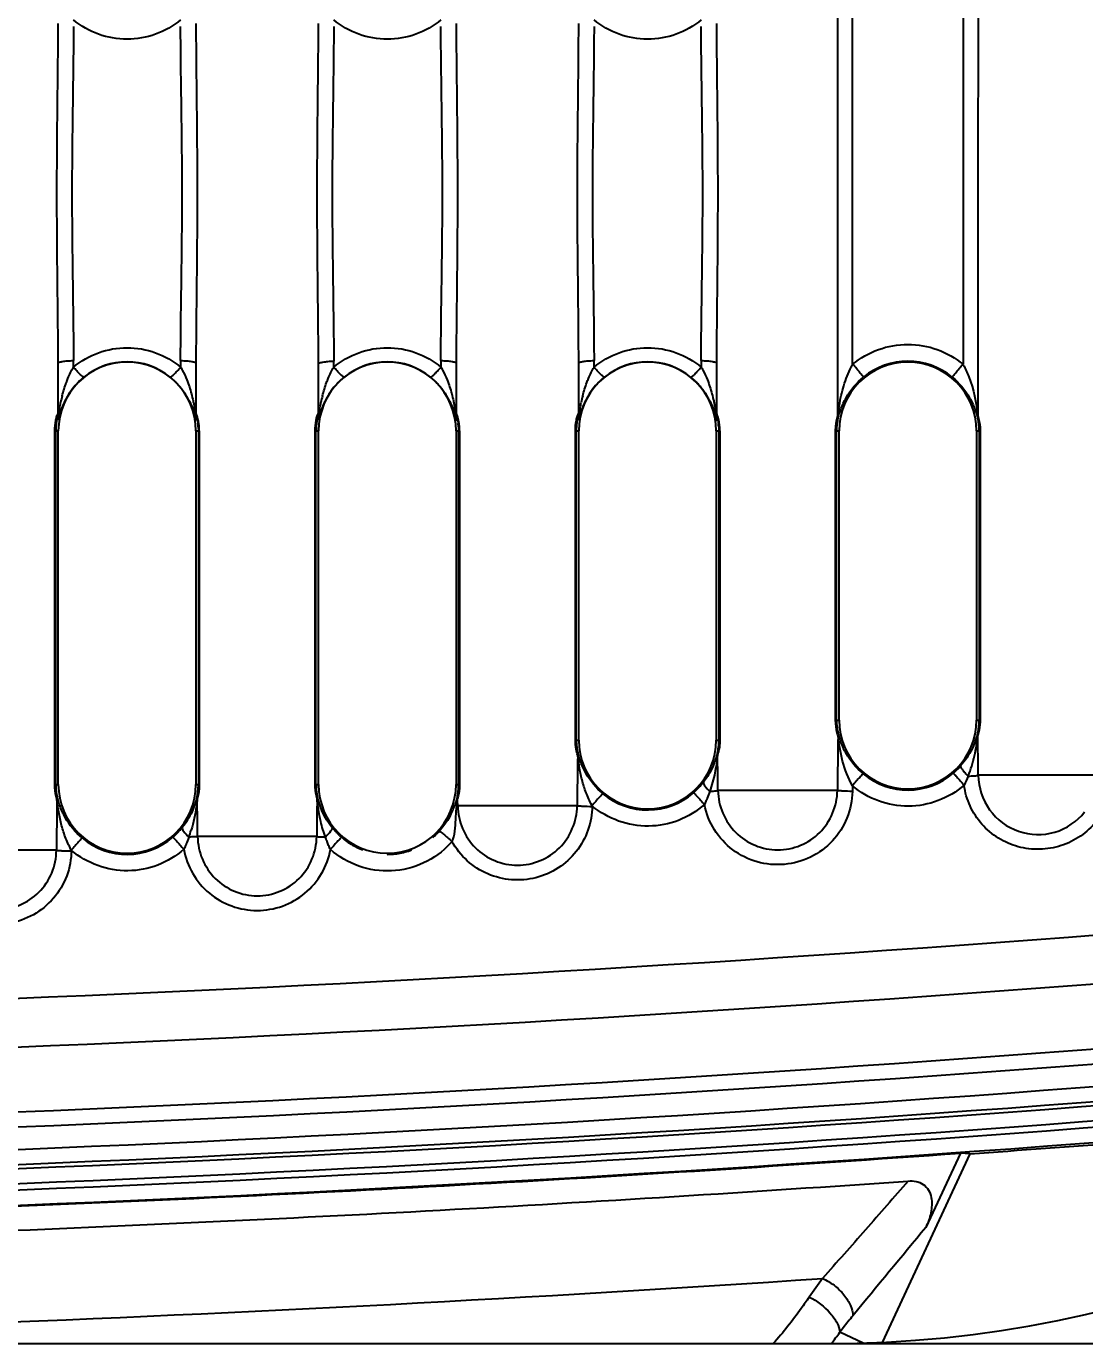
# Model space of a CAD drawing. Header units: millimetres. Extents: x 309 to 11345, y -1340 to 1318.
# Drawn here: x 10852.8 to 10922.3, y -662 to -575.5 of the extents above; entities that cross this region are included whole.
import ezdxf

# ---------------------------------------------------------------- set-up
doc = ezdxf.new("R2010")
doc.units = ezdxf.units.MM
doc.header["$LTSCALE"] = 16.335
doc.header["$PDMODE"] = 3
doc.header["$PDSIZE"] = 0.3125
doc.linetypes.add('HIDDEN', pattern=[0.2, 0.1, -0.1])
doc.layers.get('0').update_dxf_attribs({"linetype": 'CONTINUOUS'})
doc.layers.get('Defpoints').update_dxf_attribs({"linetype": 'CONTINUOUS'})
doc.layers.add('DEFAULT_2', color=8, linetype='HIDDEN')
doc.styles.get("Standard").update_dxf_attribs({"font": 'txt', "width": 0.8})
doc.dimstyles.new('STANDARD$0', dxfattribs={"dimscale": 2, "dimtxt": 3, "dimasz": 3, "dimexe": 1.25, "dimexo": 0.625, "dimgap": 0.5, "dimtad": 0, "dimdsep": 46, "dimlunit": 6, "dimtxsty": 'Standard', "dimblk": 'CLOSEDBLANK', "dimcen": 0, "dimclrt": 2, "dimazin": 2, "dimtfac": 2, "dimtmove": 1, "dimatfit": 3, "dimfxl": 0, "dimtolj": 1, "dimtzin": 0, "dimarcsym": 0})

# ---------------------------------------------------------------- blocks, each defined once
blk = doc.blocks.new('_ClosedBlank')
at = {"color": 0, "linetype": 'ByBlock', "lineweight": -2}
for p, q in [((-1, 0.1667), (0, 0)), ((-1, 0.1667), (-1, -0.1667)), ((0, 0), (-1, -0.1667))]:
    blk.add_line(p, q, dxfattribs=at)
blk = doc.blocks.new('*D580')
at = {"color": 4, "lineweight": -2}
for p, q in [((10862.224, -341.996), (11014.614, -341.996)), ((11012.114, -361.996), (11012.114, -428.04)), ((11012.114, -641.996), (11012.114, -500.04)), ((10887.434, -661.996), (11014.614, -661.996))]:
    blk.add_line(p, q, dxfattribs=at)
at = {"layer": 'Defpoints', "color": 0}
for p in [(10860.974, -341.996), (10886.184, -661.996), (11012.114, -661.996)]:
    blk.add_point(p, dxfattribs=at)
at = {"color": 4, "lineweight": -2, "xscale": 20, "yscale": 20, "zscale": 20}
for p, rotation in [((11012.114, -341.996), 90), ((11012.114, -661.996), 270)]:
    blk.add_blockref('_ClosedBlank', p, dxfattribs=dict(at, rotation=rotation))
at = {"color": 6, "insert": (11012.114, -464.04), "char_height": 20, "attachment_point": 5, "rotation": 90}
blk.add_mtext('\\A1;320.00', dxfattribs=at)

msp = doc.modelspace()

# ---------------------------------------------------------------- linework, layer by layer
at = {"color": 7, "linetype": 'Continuous'}
for p, q in [((10907.1, -597.678), (10907.1, -501.996)), ((10914.363, -501.996), (10914.363, -597.678)), ((10854.926, -601.155), (10854.926, -597.615)), ((10855.932, -597.858), (10855.932, -597.436)), ((10862.97, -597.436), (10862.97, -597.858)), ((10863.976, -597.615), (10863.976, -601.155)), ((10872.02, -601.155), (10872.02, -597.65)), ((10873.025, -597.858), (10873.025, -597.474)), ((10880.064, -597.436), (10880.064, -597.858)), ((10881.069, -597.615), (10881.069, -601.155)), ((10889.113, -601.155), (10889.113, -597.615)), ((10890.119, -597.858), (10890.119, -597.436)), ((10897.157, -597.436), (10897.157, -597.858)), ((10898.163, -597.615), (10898.163, -601.155)), ((10854.707, -602.043), (10854.937, -602.043)), ((10854.707, -625.27), (10854.707, -602.043)), ((10854.766, -625.27), (10854.766, -602.043)), ((10854.937, -625.27), (10854.937, -602.043)), ((10863.964, -602.043), (10864.194, -602.043)), ((10863.964, -602.043), (10863.964, -625.27)), ((10864.136, -602.043), (10864.136, -625.27)), ((10864.194, -602.043), (10864.194, -625.27)), ((10871.801, -602.043), (10872.031, -602.043)), ((10871.801, -625.27), (10871.801, -602.043)), ((10871.859, -625.27), (10871.859, -602.043)), ((10872.031, -625.27), (10872.031, -602.043)), ((10881.058, -602.043), (10881.288, -602.043)), ((10881.058, -602.043), (10881.058, -625.27)), ((10881.229, -602.043), (10881.229, -625.27)), ((10881.288, -602.043), (10881.288, -625.27)), ((10888.894, -602.043), (10889.124, -602.043)), ((10888.894, -622.354), (10888.894, -602.043)), ((10888.953, -622.354), (10888.953, -602.043)), ((10889.124, -622.354), (10889.124, -602.043)), ((10898.151, -602.043), (10898.381, -602.043)), ((10898.151, -602.043), (10898.151, -622.354)), ((10898.323, -602.043), (10898.323, -622.354)), ((10898.381, -602.043), (10898.381, -622.354)), ((10905.988, -602.043), (10906.218, -602.043)), ((10905.988, -621.047), (10905.988, -602.043)), ((10906.046, -621.047), (10906.046, -602.043)), ((10906.218, -621.047), (10906.218, -602.043)), ((10915.245, -602.043), (10915.475, -602.043)), ((10915.245, -602.043), (10915.245, -621.047)), ((10915.416, -602.043), (10915.416, -621.047)), ((10915.475, -602.043), (10915.475, -621.047)), ((10905.988, -621.047), (10906.218, -621.047)), ((10915.245, -621.047), (10915.475, -621.047)), ((10888.894, -622.354), (10889.124, -622.354)), ((10898.151, -622.354), (10898.381, -622.354)), ((10854.707, -625.27), (10854.937, -625.27)), ((10863.964, -625.27), (10864.194, -625.27)), ((10871.801, -625.27), (10872.031, -625.27)), ((10881.058, -625.27), (10881.288, -625.27)), ((10907.09, -625.357), (10907.085, -625.726)), ((10923.192, -624.667), (10915.356, -624.668)), ((10881.163, -626.356), (10881.161, -626.195)), ((10881.168, -626.678), (10881.163, -626.356)), ((10906.102, -625.673), (10898.261, -625.673)), ((10889.009, -626.678), (10881.167, -626.678)), ((10871.906, -628.689), (10864.085, -628.689)), ((10854.812, -629.594), (10846.993, -629.594)), ((10914.81, -649.523), (10909.033, -661.911)), ((10914.186, -649.484), (10911.911, -654.362)), ((10914.81, -649.523), (10914.186, -649.484)), ((10907.788, -661.96), (10906.261, -661.248)), ((10635.464, -661.996), (10905.464, -661.996))]:
    msp.add_line(p, q, dxfattribs=at)
for centre, radius, start, end in [((10905.464, -586.996), 75, 270, 0), ((10859.451, -602.043), 4.514, 0, 180), ((10859.451, -601.991), 4.481, 50.86466, 129.1354), ((10876.544, -602.043), 4.514, 0, 180), ((10876.544, -601.991), 4.481, 50.86466, 129.1354), ((10893.638, -602.043), 4.514, 0, 180), ((10893.638, -601.991), 4.481, 50.86645, 129.13442), ((10910.731, -602.043), 4.514, 0, 180), ((10910.731, -602.042), 4.573, 50.52989, 129.46978), ((10864.262, -602.04), 9.359, 165.79735, 168.55801), ((10881.356, -602.04), 9.359, 165.79754, 168.55842), ((10898.449, -602.04), 9.359, 165.79734, 168.55801), ((10853.891, -600.93), 1.035, 348.04128, 359.98552), ((10830.754, -602.22), 24.174, 2.11555, 2.55024), ((10853.933, -601.157), 0.993, 350.09504, 0.08389), ((10865.01, -600.93), 1.035, 180.01362, 191.96027), ((10864.984, -601.154), 1.008, 180.06088, 189.89018), ((10889.245, -602.262), 25.272, 177.73738, 177.88282), ((10887.066, -602.175), 23.091, 177.44231, 177.73821), ((10870.989, -600.932), 1.031, 348.03533, 0.00414), ((10847.872, -602.219), 24.149, 2.11521, 2.54703), ((10871.027, -601.157), 0.993, 350.09512, 0.08413), ((10882.104, -600.93), 1.035, 180.01362, 191.96027), ((10882.077, -601.154), 1.008, 180.06088, 189.89018), ((10906.339, -602.262), 25.272, 177.73738, 177.88282), ((10904.159, -602.175), 23.091, 177.44231, 177.73821), ((10888.078, -600.93), 1.035, 348.04128, 359.98552), ((10864.941, -602.22), 24.174, 2.11555, 2.55024), ((10888.12, -601.157), 0.993, 350.09504, 0.08389), ((10899.197, -600.93), 1.035, 180.01362, 191.96027), ((10899.171, -601.154), 1.008, 180.06088, 189.89018), ((10923.432, -602.262), 25.272, 177.73738, 177.88282), ((10921.253, -602.175), 23.091, 177.44231, 177.73821), ((10860.106, -602.073), 4.03, 4.04058, 7.31006), ((10877.199, -602.074), 4.031, 4.04084, 7.30981), ((10894.29, -602.074), 4.033, 4.01671, 7.28008), ((10910.731, -621.047), 4.514, 180, 0), ((10893.638, -622.354), 4.514, 180, 0), ((11806.102, -634.938), 900.048, 179.180832, 179.410138), ((9991.436, -634.802), 923.975, 0.628386, 0.790725), ((11753.198, -635.654), 864.236, 179.185653, 179.404929), ((9972.86, -636.018), 925.458, 0.640497, 0.784161), ((10910.732, -621.061), 4.574, 230.12782, 310.61568), ((10859.451, -625.27), 4.514, 180, 0), ((10876.544, -625.27), 4.514, 180, 0), ((11472.787, -634.593), 617.995, 179.225776, 179.536549), ((10207.923, -634.707), 656.189, 0.525439, 0.740309), ((11463.642, -633.525), 591.756, 179.291661, 179.531746), ((10864.281, -624.533), 16.962, 353.3034, 354.37898), ((10893.639, -622.368), 4.575, 230.08659, 311.15623), ((10876.331, -624.978), 4.933, 333.76068, 342.89735), ((10869.722, -625.164), 11.485, 352.36114, 353.26141), ((10859.269, -625.032), 4.885, 317.66193, 321.20824), ((10876.682, -625.068), 4.829, 218.6532, 221.10006), ((10859.451, -625.28), 4.58, 229.92628, 311.06421), ((10856.107, -625.958), 7.902, 339.47538, 342.93815), ((10876.559, -625.312), 5.629, 316.95584, 318.80839), ((10770.464, 1358.179), 1999.166, 265.604566, 274.395434), ((10770.464, 1358.179), 2002.364, 265.604565, 274.395435), ((10770.464, 1358.179), 2006.619, 265.604565, 274.395435), ((10770.464, 1358.179), 2007.606, 265.604565, 274.395435), ((10770.464, 1358.179), 2009.082, 265.604565, 274.395435), ((10770.464, 1358.179), 2010.339, 265.604565, 274.395435), ((10770.464, 1358.179), 2010.069, 265.604565, 274.395435), ((10770.464, 1358.179), 2011.743, 265.604565, 274.395435), ((10770.464, 1358.179), 2011.326, 265.604565, 274.395435), ((10770.464, 1358.179), 2012.747, 265.604565, 274.395435), ((10770.464, 1358.179), 2012.885, 274.112264, 274.395435), ((10770.464, 1358.179), 2012.801, 272.219391, 274.09462), ((10770.464, 1358.179), 2014.385, 272.240999, 273.993687), ((10770.464, 1358.179), 2020.391, 272.208993, 273.821672), ((10932.111, -677.987), 33.748, 143.0916, 145.64128), ((10934.686, -682.822), 35.684, 142.21185, 142.80193), ((10932.611, -681.198), 33.05, 140.47439, 142.23287), ((10878.039, -640.949), 34.764, 322.74113, 324.27425)]:
    msp.add_arc(centre, radius, start, end, dxfattribs=at)
for points in [[(10906.137, -601.045), (10906.114, -568.028), (10906.108, -535.01), (10906.125, -501.993)], [(10915.337, -501.993), (10915.355, -535.01), (10915.349, -568.028), (10915.325, -601.045)], [(10855.189, -599.744), (10855.264, -599.446), (10855.355, -599.152), (10855.462, -598.865)], [(10863.377, -598.703), (10863.496, -599), (10863.596, -599.305), (10863.679, -599.615)], [(10872.283, -599.744), (10872.358, -599.446), (10872.448, -599.152), (10872.556, -598.865)], [(10880.47, -598.703), (10880.589, -599), (10880.689, -599.305), (10880.772, -599.615)], [(10889.376, -599.744), (10889.451, -599.446), (10889.542, -599.152), (10889.649, -598.865)], [(10897.564, -598.703), (10897.683, -599), (10897.783, -599.305), (10897.866, -599.615)], [(10906.138, -601.236), (10906.147, -601.173), (10906.146, -601.108), (10906.137, -601.045)], [(10915.324, -601.236), (10915.316, -601.173), (10915.316, -601.108), (10915.325, -601.045)], [(10864.126, -601.789), (10864.132, -601.874), (10864.136, -601.959), (10864.136, -602.043)], [(10881.22, -601.789), (10881.226, -601.874), (10881.229, -601.959), (10881.229, -602.043)], [(10898.314, -601.791), (10898.319, -601.875), (10898.323, -601.959), (10898.323, -602.043)], [(10906.144, -621.874), (10906.153, -621.938), (10906.153, -622.005), (10906.146, -622.069)], [(10915.323, -622.051), (10915.315, -621.987), (10915.315, -621.922), (10915.323, -621.858)], [(10889.048, -623.175), (10889.057, -623.239), (10889.058, -623.305), (10889.05, -623.369)], [(10898.231, -623.161), (10898.222, -623.224), (10898.223, -623.289), (10898.232, -623.352)], [(10914.689, -624.719), (10914.611, -624.923), (10914.525, -625.123), (10914.423, -625.316)], [(10854.852, -626.055), (10854.86, -626.117), (10854.858, -626.18), (10854.848, -626.241)], [(10864.052, -626.045), (10864.045, -626.106), (10864.047, -626.168), (10864.058, -626.228)], [(10871.94, -626.03), (10871.946, -626.089), (10871.943, -626.151), (10871.932, -626.21)], [(10881.152, -626.018), (10881.146, -626.077), (10881.149, -626.137), (10881.161, -626.195)], [(10897.715, -625.722), (10897.62, -626.018), (10897.514, -626.313), (10897.371, -626.589)], [(10881.054, -627.378), (10881.066, -627.146), (10881.078, -626.915), (10881.101, -626.684)], [(10881.105, -626.69), (10881.12, -626.688), (10881.135, -626.686), (10881.15, -626.682)], [(10872.48, -628.723), (10872.357, -628.393), (10872.257, -628.054), (10872.175, -627.712)], [(10872.583, -629.016), (10872.547, -628.919), (10872.513, -628.821), (10872.48, -628.723)], [(10880.839, -628.9), (10880.821, -628.938), (10880.805, -628.976), (10880.79, -629.015)], [(10863.301, -629.278), (10863.264, -629.362), (10863.225, -629.445), (10863.183, -629.526)], [(10872.691, -629.287), (10872.653, -629.198), (10872.617, -629.107), (10872.583, -629.016)], [(10872.809, -629.534), (10872.767, -629.453), (10872.728, -629.37), (10872.691, -629.287)], [(10911.911, -654.362), (10910.313, -656.296), (10908.715, -658.23), (10907.118, -660.164)]]:
    msp.add_open_spline(points, degree=3, dxfattribs=at)
for points, knots in [([(10854.926, -597.615), (10854.926, -595.761), (10854.875, -592.042), (10854.832, -586.458), (10854.876, -580.874), (10854.926, -577.156), (10854.926, -575.301)], [0, 0, 0, 0, 0.249311, 0.500002, 0.750674, 1, 1, 1, 1]), ([(10862.97, -575.058), (10862.483, -575.461), (10861.359, -576.106), (10859.451, -576.44), (10857.542, -576.106), (10856.419, -575.461), (10855.932, -575.058)], [0, 0, 0, 0, 0.249605, 0.500006, 0.750405, 1, 1, 1, 1]), ([(10863.976, -575.301), (10863.976, -577.155), (10864.026, -580.874), (10864.07, -586.458), (10864.026, -592.042), (10863.976, -595.761), (10863.976, -597.615)], [0, 0, 0, 0, 0.249324, 0.499998, 0.750687, 1, 1, 1, 1]), ([(10872.02, -597.682), (10872.02, -595.822), (10871.97, -592.092), (10871.925, -586.492), (10871.969, -580.891), (10872.02, -577.161), (10872.02, -575.301)], [0, 0, 0, 0, 0.24931, 0.499991, 0.750672, 1, 1, 1, 1]), ([(10880.064, -575.058), (10879.577, -575.461), (10878.453, -576.106), (10876.544, -576.44), (10874.636, -576.106), (10873.512, -575.461), (10873.025, -575.058)], [0, 0, 0, 0, 0.249605, 0.500006, 0.750405, 1, 1, 1, 1]), ([(10881.069, -575.301), (10881.069, -577.155), (10881.12, -580.874), (10881.164, -586.458), (10881.12, -592.042), (10881.069, -595.761), (10881.069, -597.615)], [0, 0, 0, 0, 0.249324, 0.499998, 0.750687, 1, 1, 1, 1]), ([(10889.113, -597.615), (10889.113, -595.761), (10889.062, -592.042), (10889.018, -586.458), (10889.062, -580.874), (10889.113, -577.155), (10889.113, -575.301)], [0, 0, 0, 0, 0.249325, 0.5, 0.750675, 1, 1, 1, 1]), ([(10897.157, -575.058), (10896.67, -575.461), (10895.546, -576.106), (10893.638, -576.44), (10891.729, -576.106), (10890.606, -575.461), (10890.119, -575.058)], [0, 0, 0, 0, 0.249609, 0.50001, 0.750407, 1, 1, 1, 1]), ([(10898.163, -575.301), (10898.163, -577.155), (10898.213, -580.874), (10898.257, -586.458), (10898.213, -592.042), (10898.163, -595.761), (10898.163, -597.615)], [0, 0, 0, 0, 0.249324, 0.499998, 0.750687, 1, 1, 1, 1]), ([(10855.932, -575.481), (10855.932, -577.304), (10855.868, -580.963), (10855.811, -586.458), (10855.868, -591.954), (10855.932, -595.612), (10855.932, -597.436)], [0, 0, 0, 0, 0.249108, 0.5, 0.750892, 1, 1, 1, 1]), ([(10862.97, -597.436), (10862.97, -595.612), (10863.033, -591.954), (10863.091, -586.458), (10863.033, -580.963), (10862.97, -577.304), (10862.97, -575.481)], [0, 0, 0, 0, 0.249107, 0.499999, 0.750892, 1, 1, 1, 1]), ([(10873.025, -575.481), (10873.025, -577.307), (10872.962, -580.972), (10872.904, -586.478), (10872.962, -591.982), (10873.026, -595.648), (10873.025, -597.474)], [0, 0, 0, 0, 0.249114, 0.500013, 0.750905, 1, 1, 1, 1]), ([(10880.064, -597.436), (10880.063, -595.612), (10880.127, -591.954), (10880.184, -586.458), (10880.127, -580.963), (10880.064, -577.304), (10880.064, -575.481)], [0, 0, 0, 0, 0.249107, 0.499999, 0.750892, 1, 1, 1, 1]), ([(10890.119, -575.481), (10890.119, -577.304), (10890.055, -580.963), (10889.998, -586.458), (10890.055, -591.954), (10890.119, -595.612), (10890.119, -597.436)], [0, 0, 0, 0, 0.249108, 0.5, 0.750892, 1, 1, 1, 1]), ([(10897.157, -597.436), (10897.157, -595.612), (10897.22, -591.954), (10897.278, -586.458), (10897.22, -580.963), (10897.157, -577.304), (10897.157, -575.481)], [0, 0, 0, 0, 0.249107, 0.499999, 0.750892, 1, 1, 1, 1]), ([(10855.932, -597.858), (10856.419, -597.456), (10857.542, -596.811), (10859.451, -596.476), (10861.359, -596.811), (10862.483, -597.456), (10862.97, -597.858)], [0, 0, 0, 0, 0.249605, 0.500006, 0.750405, 1, 1, 1, 1]), ([(10873.025, -597.858), (10873.512, -597.456), (10874.636, -596.811), (10876.544, -596.476), (10878.453, -596.811), (10879.577, -597.456), (10880.064, -597.858)], [0, 0, 0, 0, 0.249605, 0.500006, 0.750405, 1, 1, 1, 1]), ([(10890.119, -597.858), (10890.606, -597.456), (10891.729, -596.811), (10893.638, -596.476), (10895.546, -596.81), (10896.67, -597.455), (10897.157, -597.858)], [0, 0, 0, 0, 0.249607, 0.500005, 0.750406, 1, 1, 1, 1]), ([(10907.1, -597.678), (10907.604, -597.262), (10908.764, -596.599), (10910.731, -596.255), (10912.699, -596.599), (10913.859, -597.262), (10914.363, -597.678)], [0, 0, 0, 0, 0.250046, 0.5, 0.749954, 1, 1, 1, 1]), ([(10854.926, -597.615), (10854.926, -597.579), (10855.056, -597.52), (10855.244, -597.481), (10855.563, -597.443), (10855.798, -597.436), (10855.932, -597.436)], [0, 0, 0, 0, 0.105188, 0.315079, 0.615704, 1, 1, 1, 1]), ([(10862.97, -597.436), (10863.104, -597.436), (10863.338, -597.443), (10863.658, -597.481), (10863.846, -597.52), (10863.975, -597.579), (10863.976, -597.615)], [0, 0, 0, 0, 0.384296, 0.684921, 0.894812, 1, 1, 1, 1]), ([(10872.02, -597.654), (10872.02, -597.62), (10872.146, -597.558), (10872.34, -597.519), (10872.662, -597.48), (10872.897, -597.474), (10873.025, -597.474)], [0, 0, 0, 0, 0.098889, 0.315402, 0.630594, 1, 1, 1, 1]), ([(10880.064, -597.436), (10880.197, -597.436), (10880.432, -597.443), (10880.751, -597.481), (10880.939, -597.52), (10881.069, -597.579), (10881.069, -597.615)], [0, 0, 0, 0, 0.384296, 0.684921, 0.894812, 1, 1, 1, 1]), ([(10889.113, -597.615), (10889.113, -597.579), (10889.243, -597.52), (10889.431, -597.481), (10889.75, -597.443), (10889.985, -597.436), (10890.119, -597.436)], [0, 0, 0, 0, 0.105188, 0.315079, 0.615704, 1, 1, 1, 1]), ([(10897.157, -597.436), (10897.291, -597.436), (10897.525, -597.443), (10897.845, -597.481), (10898.033, -597.52), (10898.162, -597.579), (10898.163, -597.615)], [0, 0, 0, 0, 0.384296, 0.684921, 0.894812, 1, 1, 1, 1]), ([(10906.137, -601.045), (10906.169, -600.771), (10906.265, -600.054), (10906.538, -598.92), (10906.879, -598.095), (10907.096, -597.711)], [0, 0, 0, 0, 0.237324, 0.621519, 1, 1, 1, 1]), ([(10907.825, -598.512), (10907.747, -598.428), (10907.521, -598.139), (10907.283, -597.859), (10907.123, -597.664)], [0, 0, 0, 0, 0.310524, 1, 1, 1, 1]), ([(10913.638, -598.512), (10913.715, -598.428), (10913.942, -598.139), (10914.179, -597.859), (10914.34, -597.664)], [0, 0, 0, 0, 0.310535, 1, 1, 1, 1]), ([(10914.366, -597.71), (10914.51, -597.964), (10914.999, -599.023), (10915.225, -600.181), (10915.325, -601.045)], [0, 0, 0, 0, 0.250988, 1, 1, 1, 1]), ([(10855.462, -598.865), (10855.496, -598.776), (10855.632, -598.431), (10855.794, -598.097), (10855.932, -597.858)], [0, 0, 0, 0, 0.256402, 1, 1, 1, 1]), ([(10856.622, -598.515), (10856.523, -598.595), (10856.143, -598.93), (10855.815, -599.325), (10855.61, -599.643)], [0, 0, 0, 0, 0.252968, 1, 1, 1, 1]), ([(10856.622, -598.515), (10856.61, -598.518), (10856.574, -598.502), (10856.519, -598.466), (10856.443, -598.403), (10856.314, -598.284), (10856.14, -598.1), (10856.002, -597.942), (10855.932, -597.858)], [0, 0, 0, 0, 0.038918, 0.110645, 0.213333, 0.343086, 0.66087, 1, 1, 1, 1]), ([(10862.279, -598.515), (10862.29, -598.518), (10862.322, -598.505), (10862.372, -598.473), (10862.444, -598.417), (10862.571, -598.301), (10862.75, -598.113), (10862.895, -597.948), (10862.97, -597.858)], [0, 0, 0, 0, 0.034384, 0.097734, 0.191301, 0.314583, 0.635993, 1, 1, 1, 1]), ([(10862.97, -597.858), (10863.008, -597.924), (10863.159, -598.198), (10863.289, -598.483), (10863.377, -598.703)], [0, 0, 0, 0, 0.242865, 1, 1, 1, 1]), ([(10872.556, -598.865), (10872.589, -598.776), (10872.725, -598.431), (10872.888, -598.097), (10873.025, -597.858)], [0, 0, 0, 0, 0.256402, 1, 1, 1, 1]), ([(10873.716, -598.515), (10873.616, -598.595), (10873.236, -598.93), (10872.909, -599.324), (10872.704, -599.642)], [0, 0, 0, 0, 0.252963, 1, 1, 1, 1]), ([(10873.716, -598.515), (10873.704, -598.518), (10873.668, -598.502), (10873.613, -598.466), (10873.536, -598.403), (10873.407, -598.284), (10873.234, -598.1), (10873.095, -597.942), (10873.025, -597.858)], [0, 0, 0, 0, 0.038918, 0.110645, 0.213333, 0.343086, 0.66087, 1, 1, 1, 1]), ([(10879.373, -598.515), (10879.383, -598.518), (10879.415, -598.505), (10879.466, -598.473), (10879.537, -598.417), (10879.664, -598.301), (10879.843, -598.113), (10879.988, -597.948), (10880.064, -597.858)], [0, 0, 0, 0, 0.034384, 0.097734, 0.191301, 0.314583, 0.635993, 1, 1, 1, 1]), ([(10880.064, -597.858), (10880.101, -597.924), (10880.252, -598.198), (10880.382, -598.483), (10880.47, -598.703)], [0, 0, 0, 0, 0.242865, 1, 1, 1, 1]), ([(10889.649, -598.865), (10889.683, -598.776), (10889.819, -598.431), (10889.981, -598.097), (10890.119, -597.858)], [0, 0, 0, 0, 0.256402, 1, 1, 1, 1]), ([(10890.809, -598.515), (10890.71, -598.595), (10890.33, -598.93), (10890.002, -599.325), (10889.797, -599.643)], [0, 0, 0, 0, 0.252968, 1, 1, 1, 1]), ([(10890.809, -598.515), (10890.797, -598.518), (10890.761, -598.502), (10890.706, -598.466), (10890.63, -598.403), (10890.501, -598.284), (10890.327, -598.1), (10890.189, -597.942), (10890.119, -597.858)], [0, 0, 0, 0, 0.038918, 0.110645, 0.213333, 0.343086, 0.66087, 1, 1, 1, 1]), ([(10896.466, -598.515), (10896.477, -598.518), (10896.509, -598.505), (10896.559, -598.473), (10896.631, -598.417), (10896.758, -598.301), (10896.937, -598.113), (10897.082, -597.948), (10897.157, -597.858)], [0, 0, 0, 0, 0.034382, 0.097729, 0.191294, 0.314575, 0.635985, 1, 1, 1, 1]), ([(10897.157, -597.858), (10897.195, -597.924), (10897.346, -598.198), (10897.476, -598.483), (10897.564, -598.703)], [0, 0, 0, 0, 0.242865, 1, 1, 1, 1]), ([(10906.138, -601.236), (10906.196, -601.017), (10906.332, -600.545), (10906.796, -599.561), (10907.366, -598.889), (10907.825, -598.512)], [0, 0, 0, 0, 0.209124, 0.452566, 1, 1, 1, 1]), ([(10913.638, -598.512), (10914.096, -598.889), (10914.666, -599.561), (10915.131, -600.545), (10915.267, -601.017), (10915.324, -601.236)], [0, 0, 0, 0, 0.547439, 0.790878, 1, 1, 1, 1]), ([(10854.926, -601.156), (10854.926, -601.269), (10854.989, -600.73), (10855.025, -600.531), (10855.067, -600.291), (10855.089, -600.184)], [0, 0, 0, 0, 0.344457, 0.666871, 1, 1, 1, 1]), ([(10863.679, -599.615), (10863.72, -599.769), (10863.776, -600.001), (10863.839, -600.312), (10863.879, -600.542), (10863.915, -600.769), (10863.938, -600.947), (10863.957, -601.089), (10863.96, -601.14), (10863.976, -601.205), (10863.976, -601.167), (10863.976, -601.155)], [0, 0, 0, 0, 0.292118, 0.43776, 0.581279, 0.721057, 0.856797, 0.920099, 0.965443, 0.979589, 1, 1, 1, 1]), ([(10872.02, -601.156), (10872.02, -601.269), (10872.082, -600.73), (10872.118, -600.531), (10872.161, -600.291), (10872.183, -600.184)], [0, 0, 0, 0, 0.34445, 0.666867, 1, 1, 1, 1]), ([(10880.772, -599.615), (10880.814, -599.769), (10880.87, -600.001), (10880.932, -600.312), (10880.973, -600.542), (10881.008, -600.769), (10881.031, -600.947), (10881.05, -601.089), (10881.053, -601.14), (10881.069, -601.205), (10881.069, -601.167), (10881.069, -601.155)], [0, 0, 0, 0, 0.292118, 0.43776, 0.581279, 0.721057, 0.856797, 0.920099, 0.965443, 0.979589, 1, 1, 1, 1]), ([(10889.113, -601.156), (10889.113, -601.269), (10889.176, -600.73), (10889.212, -600.531), (10889.254, -600.291), (10889.276, -600.184)], [0, 0, 0, 0, 0.344457, 0.666871, 1, 1, 1, 1]), ([(10897.866, -599.615), (10897.907, -599.769), (10897.963, -600.001), (10898.026, -600.312), (10898.066, -600.542), (10898.102, -600.769), (10898.125, -600.947), (10898.144, -601.089), (10898.147, -601.14), (10898.163, -601.205), (10898.163, -601.167), (10898.163, -601.155)], [0, 0, 0, 0, 0.292118, 0.43776, 0.581279, 0.721057, 0.856797, 0.920099, 0.965443, 0.979589, 1, 1, 1, 1]), ([(10854.707, -602.043), (10854.707, -601.81), (10854.738, -601.487), (10854.83, -601.124), (10854.874, -600.99), (10854.897, -600.942)], [0, 0, 0, 0, 0.624758, 0.85802, 1, 1, 1, 1]), ([(10854.904, -601.145), (10854.903, -601.139), (10854.901, -601.122), (10854.875, -601.16), (10854.866, -601.21), (10854.835, -601.319), (10854.812, -601.457), (10854.797, -601.564), (10854.791, -601.621)], [0, 0, 0, 0, 0.030803, 0.058491, 0.180435, 0.388705, 0.667761, 1, 1, 1, 1]), ([(10854.897, -600.942), (10854.903, -600.931), (10854.916, -600.893), (10854.926, -600.923), (10854.926, -600.931)], [0, 0, 0, 0, 0.641827, 1, 1, 1, 1]), ([(10864.194, -602.043), (10864.194, -601.961), (10864.188, -601.799), (10864.166, -601.573), (10864.124, -601.346), (10864.097, -601.195), (10863.976, -600.843), (10863.976, -600.931)], [0, 0, 0, 0, 0.215172, 0.421413, 0.60962, 0.7707, 1, 1, 1, 1]), ([(10863.998, -601.145), (10863.998, -601.139), (10864, -601.123), (10864.024, -601.153), (10864.031, -601.198), (10864.061, -601.292), (10864.082, -601.415), (10864.097, -601.509), (10864.104, -601.561)], [0, 0, 0, 0, 0.034039, 0.059513, 0.177452, 0.383252, 0.662662, 1, 1, 1, 1]), ([(10871.801, -602.043), (10871.804, -601.808), (10871.831, -601.483), (10871.925, -601.119), (10871.969, -600.986), (10871.992, -600.939)], [0, 0, 0, 0, 0.627675, 0.860701, 1, 1, 1, 1]), ([(10871.997, -601.146), (10871.997, -601.14), (10871.995, -601.122), (10871.969, -601.158), (10871.961, -601.209), (10871.929, -601.317), (10871.906, -601.456), (10871.891, -601.562), (10871.884, -601.62)], [0, 0, 0, 0, 0.032897, 0.059129, 0.179351, 0.386967, 0.666451, 1, 1, 1, 1]), ([(10871.992, -600.939), (10871.997, -600.929), (10872.012, -600.895), (10872.02, -600.924), (10872.02, -600.931)], [0, 0, 0, 0, 0.625906, 1, 1, 1, 1]), ([(10881.288, -602.043), (10881.288, -601.961), (10881.282, -601.799), (10881.26, -601.573), (10881.218, -601.346), (10881.19, -601.195), (10881.069, -600.843), (10881.069, -600.931)], [0, 0, 0, 0, 0.215172, 0.421412, 0.609621, 0.770699, 1, 1, 1, 1]), ([(10881.092, -601.145), (10881.092, -601.139), (10881.093, -601.123), (10881.118, -601.153), (10881.125, -601.198), (10881.154, -601.292), (10881.176, -601.415), (10881.191, -601.509), (10881.197, -601.561)], [0, 0, 0, 0, 0.034043, 0.059513, 0.177445, 0.383241, 0.662653, 1, 1, 1, 1]), ([(10888.894, -602.043), (10888.894, -601.809), (10888.925, -601.484), (10889.017, -601.121), (10889.062, -600.988), (10889.085, -600.94)], [0, 0, 0, 0, 0.626279, 0.859418, 1, 1, 1, 1]), ([(10889.091, -601.145), (10889.09, -601.139), (10889.088, -601.122), (10889.062, -601.16), (10889.053, -601.21), (10889.022, -601.319), (10888.999, -601.457), (10888.984, -601.564), (10888.978, -601.621)], [0, 0, 0, 0, 0.030803, 0.058491, 0.180435, 0.388705, 0.667761, 1, 1, 1, 1]), ([(10889.085, -600.94), (10889.091, -600.929), (10889.104, -600.893), (10889.113, -600.923), (10889.113, -600.93)], [0, 0, 0, 0, 0.62887, 1, 1, 1, 1]), ([(10898.381, -602.043), (10898.381, -601.961), (10898.375, -601.799), (10898.353, -601.573), (10898.311, -601.346), (10898.284, -601.195), (10898.163, -600.843), (10898.163, -600.931)], [0, 0, 0, 0, 0.21517, 0.421409, 0.609616, 0.770703, 1, 1, 1, 1]), ([(10898.185, -601.145), (10898.185, -601.139), (10898.187, -601.123), (10898.211, -601.153), (10898.218, -601.199), (10898.248, -601.293), (10898.27, -601.416), (10898.284, -601.511), (10898.291, -601.563)], [0, 0, 0, 0, 0.033942, 0.059451, 0.177443, 0.383273, 0.662702, 1, 1, 1, 1]), ([(10905.988, -602.043), (10905.988, -601.943), (10906.003, -601.607), (10906.061, -601.27), (10906.137, -601.045)], [0, 0, 0, 0, 0.296712, 1, 1, 1, 1]), ([(10906.138, -601.236), (10906.108, -601.35), (10906.066, -601.619), (10906.046, -601.89), (10906.046, -602.043)], [0, 0, 0, 0, 0.433948, 1, 1, 1, 1]), ([(10915.416, -602.043), (10915.416, -601.89), (10915.396, -601.619), (10915.354, -601.35), (10915.324, -601.236)], [0, 0, 0, 0, 0.566104, 1, 1, 1, 1]), ([(10915.325, -601.045), (10915.345, -601.104), (10915.437, -601.429), (10915.475, -601.769), (10915.475, -602.043)], [0, 0, 0, 0, 0.185228, 1, 1, 1, 1]), ([(10854.791, -601.621), (10854.787, -601.655), (10854.773, -601.795), (10854.766, -601.936), (10854.766, -602.043)], [0, 0, 0, 0, 0.240834, 1, 1, 1, 1]), ([(10871.884, -601.62), (10871.881, -601.654), (10871.866, -601.795), (10871.859, -601.936), (10871.859, -602.043)], [0, 0, 0, 0, 0.240761, 1, 1, 1, 1]), ([(10888.978, -601.621), (10888.974, -601.655), (10888.96, -601.795), (10888.953, -601.936), (10888.953, -602.043)], [0, 0, 0, 0, 0.240834, 1, 1, 1, 1]), ([(10906.146, -622.071), (10906.126, -622.012), (10906.028, -621.68), (10905.987, -621.331), (10905.988, -621.047)], [0, 0, 0, 0, 0.178804, 1, 1, 1, 1]), ([(10906.046, -621.047), (10906.046, -621.207), (10906.068, -621.484), (10906.112, -621.76), (10906.144, -621.874)], [0, 0, 0, 0, 0.573281, 1, 1, 1, 1]), ([(10915.323, -621.858), (10915.353, -621.744), (10915.396, -621.474), (10915.416, -621.202), (10915.416, -621.047)], [0, 0, 0, 0, 0.432557, 1, 1, 1, 1]), ([(10915.475, -621.047), (10915.475, -621.148), (10915.46, -621.487), (10915.4, -621.825), (10915.323, -622.051)], [0, 0, 0, 0, 0.297724, 1, 1, 1, 1]), ([(10907.8, -624.571), (10907.353, -624.197), (10906.793, -623.529), (10906.335, -622.558), (10906.203, -622.088), (10906.144, -621.874)], [0, 0, 0, 0, 0.5454, 0.792231, 1, 1, 1, 1]), ([(10915.323, -621.858), (10915.278, -622.029), (10915.18, -622.396), (10914.863, -623.163), (10914.497, -623.717), (10914.198, -624.053)], [0, 0, 0, 0, 0.212364, 0.457591, 1, 1, 1, 1]), ([(10889.05, -623.371), (10889.002, -623.235), (10888.924, -622.898), (10888.894, -622.554), (10888.894, -622.354)], [0, 0, 0, 0, 0.420385, 1, 1, 1, 1]), ([(10888.953, -622.354), (10888.953, -622.512), (10888.974, -622.788), (10889.017, -623.061), (10889.048, -623.175)], [0, 0, 0, 0, 0.571241, 1, 1, 1, 1]), ([(10898.231, -623.161), (10898.261, -623.047), (10898.303, -622.779), (10898.323, -622.508), (10898.323, -622.354)], [0, 0, 0, 0, 0.43405, 1, 1, 1, 1]), ([(10898.381, -622.354), (10898.381, -622.455), (10898.366, -622.791), (10898.308, -623.128), (10898.232, -623.352)], [0, 0, 0, 0, 0.296739, 1, 1, 1, 1]), ([(10907.09, -625.357), (10906.805, -624.848), (10906.496, -624.014), (10906.25, -622.895), (10906.179, -622.336), (10906.146, -622.071)], [0, 0, 0, 0, 0.508705, 0.766568, 1, 1, 1, 1]), ([(10914.689, -624.719), (10914.867, -624.289), (10915.07, -623.62), (10915.222, -622.826), (10915.286, -622.379), (10915.308, -622.158), (10915.324, -622.051)], [0, 0, 0, 0, 0.507379, 0.757984, 0.881757, 1, 1, 1, 1]), ([(10890.704, -625.876), (10890.256, -625.502), (10889.697, -624.834), (10889.24, -623.861), (10889.107, -623.391), (10889.048, -623.175)], [0, 0, 0, 0, 0.544654, 0.791233, 1, 1, 1, 1]), ([(10890.015, -626.733), (10889.885, -626.464), (10889.621, -625.929), (10889.35, -625.079), (10889.158, -624.226), (10889.082, -623.653), (10889.05, -623.371)], [0, 0, 0, 0, 0.254885, 0.507692, 0.7579, 1, 1, 1, 1]), ([(10898.231, -623.161), (10898.192, -623.31), (10898.107, -623.632), (10897.847, -624.309), (10897.551, -624.804), (10897.311, -625.113)], [0, 0, 0, 0, 0.212139, 0.460333, 1, 1, 1, 1]), ([(10898.232, -623.352), (10898.186, -623.741), (10898.075, -624.545), (10897.858, -625.329), (10897.715, -625.722)], [0, 0, 0, 0, 0.483672, 1, 1, 1, 1]), ([(10907.8, -624.571), (10907.791, -624.573), (10907.767, -624.598), (10907.72, -624.64), (10907.651, -624.713), (10907.52, -624.855), (10907.33, -625.073), (10907.172, -625.259), (10907.09, -625.357)], [0, 0, 0, 0, 0.027767, 0.089373, 0.183753, 0.309577, 0.637595, 1, 1, 1, 1]), ([(10913.71, -624.533), (10913.754, -624.495), (10913.925, -624.343), (10914.086, -624.18), (10914.198, -624.053)], [0, 0, 0, 0, 0.256928, 1, 1, 1, 1]), ([(10913.71, -624.533), (10913.719, -624.536), (10913.741, -624.56), (10913.788, -624.603), (10913.857, -624.677), (10913.988, -624.818), (10914.18, -625.035), (10914.34, -625.218), (10914.423, -625.316)], [0, 0, 0, 0, 0.027441, 0.088984, 0.183403, 0.309313, 0.637509, 1, 1, 1, 1]), ([(10914.198, -624.053), (10914.185, -624.082), (10914.23, -624.183), (10914.324, -624.327), (10914.49, -624.519), (10914.618, -624.651), (10914.689, -624.719)], [0, 0, 0, 0, 0.114872, 0.337767, 0.650038, 1, 1, 1, 1]), ([(10854.848, -626.242), (10854.829, -626.182), (10854.742, -625.866), (10854.71, -625.535), (10854.707, -625.27)], [0, 0, 0, 0, 0.192243, 1, 1, 1, 1]), ([(10854.766, -625.27), (10854.766, -625.418), (10854.784, -625.681), (10854.824, -625.942), (10854.852, -626.055)], [0, 0, 0, 0, 0.558834, 1, 1, 1, 1]), ([(10864.052, -626.045), (10864.079, -625.933), (10864.118, -625.675), (10864.136, -625.415), (10864.136, -625.27)], [0, 0, 0, 0, 0.444082, 1, 1, 1, 1]), ([(10864.194, -625.27), (10864.194, -625.364), (10864.181, -625.687), (10864.126, -626.009), (10864.058, -626.228)], [0, 0, 0, 0, 0.290137, 1, 1, 1, 1]), ([(10871.932, -626.21), (10871.913, -626.15), (10871.834, -625.843), (10871.801, -625.524), (10871.801, -625.27)], [0, 0, 0, 0, 0.19833, 1, 1, 1, 1]), ([(10871.859, -625.27), (10871.859, -625.342), (10871.868, -625.597), (10871.898, -625.852), (10871.94, -626.03)], [0, 0, 0, 0, 0.281838, 1, 1, 1, 1]), ([(10881.288, -625.27), (10881.288, -625.359), (10881.276, -625.671), (10881.225, -625.981), (10881.161, -626.195)], [0, 0, 0, 0, 0.285381, 1, 1, 1, 1]), ([(10881.203, -625.703), (10881.207, -625.668), (10881.222, -625.525), (10881.229, -625.38), (10881.229, -625.27)], [0, 0, 0, 0, 0.240203, 1, 1, 1, 1]), ([(10896.649, -625.812), (10896.712, -625.757), (10896.949, -625.539), (10897.165, -625.3), (10897.311, -625.113)], [0, 0, 0, 0, 0.260882, 1, 1, 1, 1]), ([(10897.311, -625.113), (10897.297, -625.143), (10897.317, -625.24), (10897.443, -625.451), (10897.597, -625.611), (10897.715, -625.722)], [0, 0, 0, 0, 0.132924, 0.35426, 1, 1, 1, 1]), ([(10914.423, -625.316), (10913.923, -625.75), (10912.759, -626.448), (10910.765, -626.816), (10908.767, -626.469), (10907.595, -625.785), (10907.09, -625.357)], [0, 0, 0, 0, 0.250027, 0.500027, 0.750015, 1, 1, 1, 1]), ([(10923.109, -627.69), (10922.813, -628.06), (10922.108, -628.717), (10920.816, -629.356), (10919.395, -629.598), (10917.964, -629.424), (10916.642, -628.849), (10915.54, -627.918), (10914.756, -626.71), (10914.487, -625.785), (10914.423, -625.316)], [0, 0, 0, 0, 0.124999, 0.250066, 0.375059, 0.500076, 0.625096, 0.75008, 0.875115, 1, 1, 1, 1]), ([(10914.689, -624.719), (10914.832, -624.715), (10915.054, -624.7), (10915.279, -624.688), (10915.356, -624.667)], [0, 0, 0, 0, 0.641988, 1, 1, 1, 1]), ([(10915.356, -624.668), (10915.367, -625.461), (10915.894, -627.08), (10917.921, -628.587), (10920.446, -628.655), (10921.852, -627.695), (10922.342, -627.074)], [0, 0, 0, 0, 0.250477, 0.500553, 0.750136, 1, 1, 1, 1]), ([(10855.807, -629.634), (10855.678, -629.362), (10855.411, -628.824), (10855.141, -627.969), (10854.954, -627.107), (10854.877, -626.529), (10854.848, -626.242)], [0, 0, 0, 0, 0.254732, 0.506992, 0.756578, 1, 1, 1, 1]), ([(10856.503, -628.785), (10856.057, -628.409), (10855.498, -627.74), (10855.042, -626.758), (10854.908, -626.279), (10854.852, -626.055)], [0, 0, 0, 0, 0.540819, 0.786086, 1, 1, 1, 1]), ([(10864.052, -626.045), (10863.969, -626.389), (10863.739, -627.119), (10863.332, -627.775), (10863.077, -628.092)], [0, 0, 0, 0, 0.464327, 1, 1, 1, 1]), ([(10864.058, -626.228), (10864.041, -626.389), (10863.962, -627.08), (10863.819, -627.765), (10863.661, -628.276)], [0, 0, 0, 0, 0.232098, 1, 1, 1, 1]), ([(10872.175, -627.712), (10872.145, -627.584), (10872.037, -627.088), (10871.97, -626.584), (10871.932, -626.21)], [0, 0, 0, 0, 0.258397, 1, 1, 1, 1]), ([(10872.91, -628.084), (10872.655, -627.767), (10872.251, -627.108), (10872.019, -626.376), (10871.94, -626.03)], [0, 0, 0, 0, 0.533856, 1, 1, 1, 1]), ([(10881.152, -626.018), (10881.145, -626.05), (10881.113, -626.187), (10881.077, -626.324), (10881.046, -626.429)], [0, 0, 0, 0, 0.228971, 1, 1, 1, 1]), ([(10881.152, -626.018), (10881.157, -625.995), (10881.179, -625.891), (10881.194, -625.786), (10881.203, -625.703)], [0, 0, 0, 0, 0.217044, 1, 1, 1, 1]), ([(10890.704, -625.876), (10890.694, -625.879), (10890.67, -625.904), (10890.622, -625.947), (10890.552, -626.022), (10890.419, -626.167), (10890.227, -626.389), (10890.066, -626.577), (10889.983, -626.676)], [0, 0, 0, 0, 0.0278, 0.089766, 0.184656, 0.310987, 0.63937, 1, 1, 1, 1]), ([(10896.649, -625.812), (10896.659, -625.815), (10896.681, -625.839), (10896.729, -625.882), (10896.798, -625.955), (10896.931, -626.095), (10897.125, -626.31), (10897.287, -626.493), (10897.371, -626.589)], [0, 0, 0, 0, 0.027439, 0.088999, 0.183446, 0.309389, 0.637629, 1, 1, 1, 1]), ([(10907.085, -625.726), (10907.077, -626.32), (10906.835, -627.518), (10905.855, -629.056), (10904.385, -630.14), (10902.627, -630.629), (10900.81, -630.458), (10899.172, -629.65), (10897.934, -628.31), (10897.484, -627.173), (10897.371, -626.589)], [0, 0, 0, 0, 0.12488, 0.249894, 0.374945, 0.499947, 0.624951, 0.749992, 0.875007, 1, 1, 1, 1]), ([(10897.715, -625.722), (10897.831, -625.717), (10898.012, -625.703), (10898.196, -625.691), (10898.261, -625.673)], [0, 0, 0, 0, 0.63444, 1, 1, 1, 1]), ([(10898.261, -625.673), (10898.268, -626.181), (10898.489, -627.202), (10899.354, -628.5), (10900.658, -629.356), (10902.184, -629.673), (10903.711, -629.356), (10905.014, -628.5), (10905.876, -627.201), (10906.095, -626.18), (10906.102, -625.673)], [0, 0, 0, 0, 0.125287, 0.250361, 0.375343, 0.500135, 0.624899, 0.749807, 0.874815, 1, 1, 1, 1]), ([(10907.085, -625.726), (10906.875, -625.723), (10906.59, -625.717), (10906.263, -625.694), (10906.143, -625.683), (10906.102, -625.673)], [0, 0, 0, 0, 0.63731, 0.869496, 1, 1, 1, 1]), ([(10880.756, -627.159), (10880.732, -627.207), (10880.629, -627.409), (10880.512, -627.603), (10880.416, -627.746)], [0, 0, 0, 0, 0.238668, 1, 1, 1, 1]), ([(10889.994, -626.686), (10889.994, -627.22), (10889.806, -628.296), (10889.021, -629.726), (10887.814, -630.827), (10886.318, -631.48), (10884.691, -631.617), (10883.107, -631.225), (10881.729, -630.345), (10881.063, -629.482), (10880.795, -629.019)], [0, 0, 0, 0, 0.124888, 0.249911, 0.374938, 0.499926, 0.624914, 0.749925, 0.874949, 1, 1, 1, 1]), ([(10881.046, -626.429), (10881.042, -626.449), (10881.037, -626.54), (10881.07, -626.63), (10881.105, -626.69)], [0, 0, 0, 0, 0.229936, 1, 1, 1, 1]), ([(10881.167, -626.678), (10881.174, -627.186), (10881.396, -628.208), (10882.261, -629.506), (10883.565, -630.362), (10885.092, -630.679), (10886.618, -630.361), (10887.921, -629.505), (10888.783, -628.206), (10889.003, -627.186), (10889.009, -626.678)], [0, 0, 0, 0, 0.125297, 0.250399, 0.375396, 0.500203, 0.624991, 0.749904, 0.874856, 1, 1, 1, 1]), ([(10889.993, -626.733), (10889.784, -626.73), (10889.498, -626.724), (10889.17, -626.7), (10889.051, -626.688), (10889.009, -626.678)], [0, 0, 0, 0, 0.637425, 0.869636, 1, 1, 1, 1]), ([(10897.371, -626.589), (10896.869, -627.027), (10895.709, -627.746), (10893.703, -628.127), (10891.693, -627.784), (10890.51, -627.107), (10889.994, -626.686)], [0, 0, 0, 0, 0.250011, 0.500055, 0.750001, 1, 1, 1, 1]), ([(10863.077, -628.092), (10863.063, -628.121), (10863.084, -628.218), (10863.217, -628.438), (10863.381, -628.609), (10863.508, -628.728)], [0, 0, 0, 0, 0.122041, 0.336254, 1, 1, 1, 1]), ([(10872.91, -628.084), (10872.925, -628.115), (10872.902, -628.216), (10872.768, -628.436), (10872.605, -628.606), (10872.48, -628.723)], [0, 0, 0, 0, 0.129202, 0.350286, 1, 1, 1, 1]), ([(10880.416, -627.746), (10880.386, -627.79), (10880.262, -627.969), (10880.127, -628.141), (10880.019, -628.266)], [0, 0, 0, 0, 0.242761, 1, 1, 1, 1]), ([(10880.839, -628.9), (10880.951, -628.666), (10881.013, -628.141), (10881.04, -627.632), (10881.054, -627.378)], [0, 0, 0, 0, 0.504172, 1, 1, 1, 1]), ([(10856.503, -628.784), (10856.494, -628.788), (10856.472, -628.813), (10856.424, -628.858), (10856.355, -628.935), (10856.222, -629.082), (10856.03, -629.305), (10855.868, -629.495), (10855.784, -629.594)], [0, 0, 0, 0, 0.027371, 0.089141, 0.18396, 0.31035, 0.639154, 1, 1, 1, 1]), ([(10862.46, -628.733), (10862.469, -628.737), (10862.491, -628.762), (10862.538, -628.806), (10862.607, -628.881), (10862.74, -629.025), (10862.934, -629.243), (10863.098, -629.428), (10863.183, -629.526)], [0, 0, 0, 0, 0.027222, 0.088813, 0.183424, 0.309608, 0.638256, 1, 1, 1, 1]), ([(10863.508, -628.728), (10863.491, -628.777), (10863.428, -628.962), (10863.358, -629.146), (10863.301, -629.278)], [0, 0, 0, 0, 0.262083, 1, 1, 1, 1]), ([(10864.085, -628.689), (10864.018, -628.703), (10863.824, -628.713), (10863.632, -628.724), (10863.508, -628.728)], [0, 0, 0, 0, 0.356485, 1, 1, 1, 1]), ([(10864.085, -628.689), (10864.091, -629.197), (10864.309, -630.217), (10865.169, -631.516), (10866.471, -632.373), (10867.996, -632.692), (10869.521, -632.375), (10870.823, -631.519), (10871.684, -630.218), (10871.901, -629.197), (10871.906, -628.689)], [0, 0, 0, 0, 0.125169, 0.250211, 0.375171, 0.499947, 0.624695, 0.749608, 0.874666, 1, 1, 1, 1]), ([(10871.906, -628.689), (10871.976, -628.702), (10872.168, -628.71), (10872.359, -628.72), (10872.48, -628.723)], [0, 0, 0, 0, 0.36917, 1, 1, 1, 1]), ([(10873.535, -628.734), (10873.527, -628.739), (10873.505, -628.763), (10873.458, -628.808), (10873.389, -628.883), (10873.255, -629.029), (10873.059, -629.249), (10872.895, -629.435), (10872.809, -629.534)], [0, 0, 0, 0, 0.027101, 0.088565, 0.18308, 0.309258, 0.638177, 1, 1, 1, 1]), ([(10879.971, -628.321), (10879.981, -628.324), (10880.006, -628.345), (10880.058, -628.383), (10880.136, -628.449), (10880.286, -628.575), (10880.507, -628.766), (10880.693, -628.929), (10880.79, -629.015)], [0, 0, 0, 0, 0.027168, 0.088662, 0.183167, 0.309281, 0.637983, 1, 1, 1, 1]), ([(10855.795, -629.603), (10855.787, -630.17), (10855.581, -631.315), (10854.693, -632.809), (10853.347, -633.911), (10851.704, -634.482), (10849.966, -634.458), (10848.339, -633.841), (10847.03, -632.699), (10846.458, -631.687), (10846.273, -631.15)], [0, 0, 0, 0, 0.124944, 0.249954, 0.374968, 0.499987, 0.625007, 0.750026, 0.875039, 1, 1, 1, 1]), ([(10846.993, -629.594), (10846.999, -630.101), (10847.216, -631.121), (10848.075, -632.42), (10849.376, -633.278), (10850.901, -633.597), (10852.427, -633.281), (10853.729, -632.425), (10854.59, -631.124), (10854.807, -630.102), (10854.812, -629.594)], [0, 0, 0, 0, 0.125101, 0.250058, 0.375009, 0.499813, 0.624593, 0.749542, 0.874633, 1, 1, 1, 1]), ([(10854.812, -629.594), (10854.856, -629.602), (10854.978, -629.61), (10855.309, -629.628), (10855.597, -629.633), (10855.807, -629.634)], [0, 0, 0, 0, 0.133616, 0.368068, 1, 1, 1, 1]), ([(10863.183, -629.526), (10862.679, -629.964), (10861.515, -630.68), (10859.506, -631.061), (10857.489, -630.715), (10856.313, -630.024), (10855.795, -629.603)], [0, 0, 0, 0, 0.249964, 0.499972, 0.749989, 1, 1, 1, 1]), ([(10863.183, -629.526), (10863.281, -630.081), (10863.677, -631.167), (10864.792, -632.485), (10866.29, -633.345), (10867.992, -633.643), (10869.693, -633.347), (10871.193, -632.489), (10872.31, -631.174), (10872.709, -630.089), (10872.809, -629.534)], [0, 0, 0, 0, 0.12495, 0.249958, 0.374972, 0.499992, 0.625013, 0.750028, 0.875038, 1, 1, 1, 1]), ([(10880.673, -629.154), (10880.18, -629.682), (10878.979, -630.557), (10876.825, -631.088), (10874.63, -630.767), (10873.35, -630.011), (10872.809, -629.534)], [0, 0, 0, 0, 0.250076, 0.500038, 0.750003, 1, 1, 1, 1]), ([(10910.761, -651.314), (10909.822, -652.382), (10907.952, -654.524), (10906.068, -656.654), (10905.126, -657.72)], [0, 0, 0, 0, 0.499856, 1, 1, 1, 1]), ([(10910.759, -651.314), (10910.928, -651.302), (10911.272, -651.314), (10911.757, -651.509), (10912.112, -651.897), (10912.286, -652.385), (10912.316, -652.898), (10912.227, -653.572), (10912.054, -654.055), (10911.911, -654.362)], [0, 0, 0, 0, 0.125043, 0.250318, 0.375048, 0.500355, 0.625499, 0.750483, 1, 1, 1, 1]), ([(10905.126, -657.72), (10905.395, -657.834), (10905.91, -658.144), (10906.543, -658.753), (10906.984, -659.434), (10907.121, -659.937), (10907.118, -660.164)], [0, 0, 0, 0, 0.266444, 0.541126, 0.793103, 1, 1, 1, 1]), ([(10904.251, -658.94), (10904.077, -659.194), (10903.339, -660.248), (10902.542, -661.264), (10901.89, -661.996)], [0, 0, 0, 0, 0.238758, 1, 1, 1, 1]), ([(10904.251, -658.94), (10904.775, -659.189), (10905.47, -659.723), (10906.085, -660.58), (10906.249, -661.039), (10906.261, -661.248)], [0, 0, 0, 0, 0.551503, 0.801529, 1, 1, 1, 1])]:
    msp.add_open_spline(points, degree=3, knots=knots, dxfattribs=at)
at = {"layer": 'DEFAULT_2', "color": 8, "linetype": 'HIDDEN'}
for centre, radius, start, end in [((10859.61, -602.228), 4.763, 147.1309, 150.60665), ((10859.298, -602.223), 4.755, 26.83917, 30.89286), ((10876.704, -602.228), 4.763, 147.12154, 150.5977), ((10876.392, -602.223), 4.755, 26.83917, 30.89286), ((10893.797, -602.228), 4.763, 147.1309, 150.60665), ((10893.485, -602.223), 4.755, 26.83917, 30.89286), ((10859.057, -624.829), 5.179, 311.07183, 314.33015), ((10859.153, -624.926), 5.042, 314.32967, 317.6654), ((10876.859, -624.911), 5.065, 221.11647, 229.00114), ((10876.406, -625.141), 4.778, 318.27102, 319.14265)]:
    msp.add_arc(centre, radius, start, end, dxfattribs=at)
for points, knots in [([(10862.279, -598.515), (10862.39, -598.604), (10862.809, -598.977), (10863.164, -599.423), (10863.379, -599.782)], [0, 0, 0, 0, 0.253738, 1, 1, 1, 1]), ([(10879.373, -598.515), (10879.483, -598.604), (10879.903, -598.977), (10880.257, -599.423), (10880.472, -599.782)], [0, 0, 0, 0, 0.253738, 1, 1, 1, 1]), ([(10896.466, -598.515), (10896.577, -598.604), (10896.996, -598.977), (10897.351, -599.423), (10897.566, -599.782)], [0, 0, 0, 0, 0.253738, 1, 1, 1, 1]), ([(10855.46, -599.89), (10855.39, -600.014), (10855.263, -600.266), (10855.11, -600.649), (10855.015, -600.964), (10854.957, -601.188), (10854.937, -601.287), (10854.924, -601.326)], [0, 0, 0, 0, 0.278231, 0.548124, 0.804319, 0.919028, 1, 1, 1, 1]), ([(10863.541, -600.077), (10863.605, -600.203), (10863.716, -600.443), (10863.866, -600.884), (10863.898, -601.018), (10863.989, -601.369), (10863.991, -601.327)], [0, 0, 0, 0, 0.319038, 0.626564, 0.906686, 1, 1, 1, 1]), ([(10872.554, -599.889), (10872.484, -600.014), (10872.357, -600.265), (10872.204, -600.649), (10872.109, -600.964), (10872.051, -601.188), (10872.031, -601.287), (10872.017, -601.326)], [0, 0, 0, 0, 0.278209, 0.548082, 0.804264, 0.918983, 1, 1, 1, 1]), ([(10880.635, -600.077), (10880.699, -600.203), (10880.809, -600.443), (10880.959, -600.884), (10880.992, -601.018), (10881.082, -601.369), (10881.084, -601.327)], [0, 0, 0, 0, 0.319038, 0.626564, 0.906686, 1, 1, 1, 1]), ([(10889.647, -599.89), (10889.577, -600.014), (10889.45, -600.266), (10889.297, -600.649), (10889.202, -600.964), (10889.144, -601.188), (10889.124, -601.287), (10889.111, -601.326)], [0, 0, 0, 0, 0.278231, 0.548124, 0.804319, 0.919028, 1, 1, 1, 1]), ([(10897.728, -600.077), (10897.792, -600.203), (10897.903, -600.443), (10898.053, -600.884), (10898.085, -601.018), (10898.176, -601.369), (10898.178, -601.327)], [0, 0, 0, 0, 0.319038, 0.626564, 0.906686, 1, 1, 1, 1]), ([(10873.535, -628.734), (10873.982, -629.123), (10875.043, -629.723), (10876.846, -629.972), (10878.603, -629.494), (10879.579, -628.764), (10879.971, -628.321)], [0, 0, 0, 0, 0.250009, 0.50002, 0.75002, 1, 1, 1, 1])]:
    msp.add_open_spline(points, degree=3, knots=knots, dxfattribs=at)

# ---------------------------------------------------------------- dimensions: what is measured, and where the dimension line sits
dim = msp.add_linear_dim(base=(11012.114, -661.996), p1=(10860.974, -341.996), p2=(10886.184, -661.996), angle=90, dimstyle='STANDARD$0', override={"dimtxt": 10, "dimasz": 10, "dimgap": 0, "dimzin": 0, "dimclrd": 4, "dimclre": 4, "dimclrt": 6})
dim.commit()
dim.dimension.update_dxf_attribs({"geometry": '*D580', "text_midpoint": (11012.114, -464.04), "dimtype": 160})

doc.saveas('drawing.dxf')
